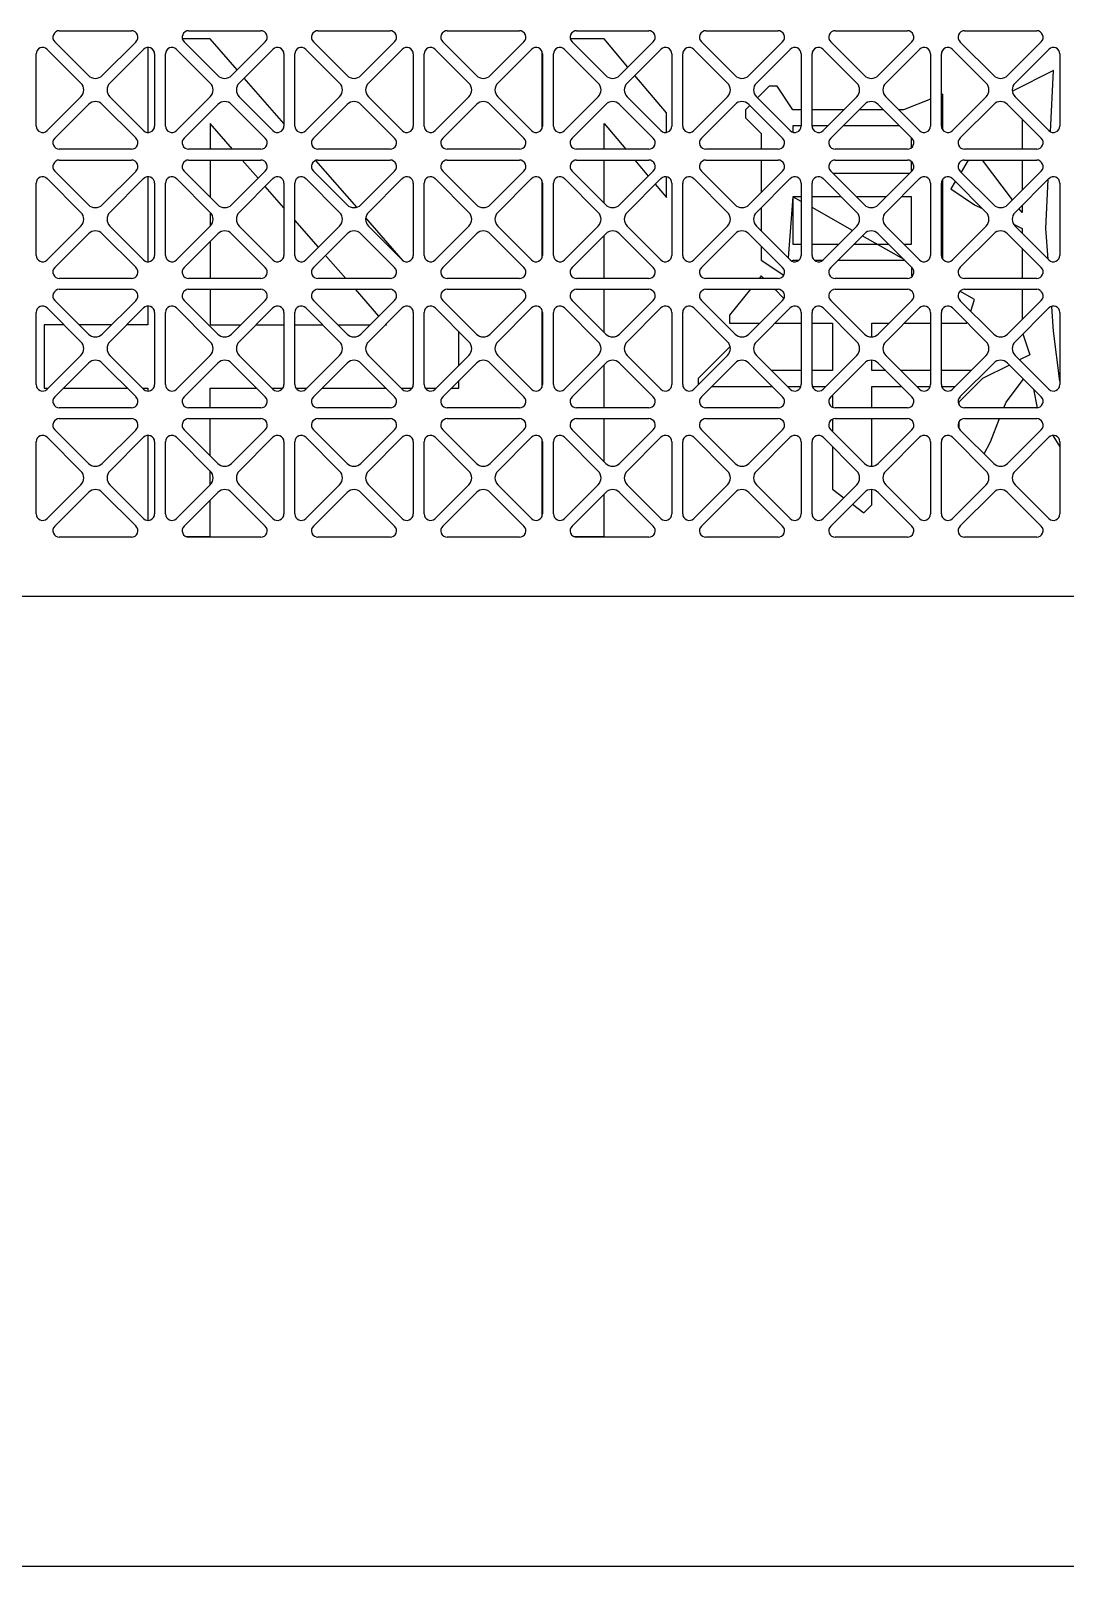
# Model space of a CAD drawing. Header units: millimetres. Extents: x 0 to 87554, y -20854 to 20404.
# Drawn here: x 16340.6 to 16532.6, y -7324.6 to -7039.6 of the extents above; entities that cross this region are included whole.
import ezdxf

# ---------------------------------------------------------------- set-up
doc = ezdxf.new("R2010")
doc.units = ezdxf.units.MM
doc.layers.get('0').update_dxf_attribs({"lineweight": 15})
doc.layers.add('4215-12657_0', color=7, linetype='Continuous')
doc.layers.add('THICK', color=7, linetype='Continuous', lineweight=0)

# ---------------------------------------------------------------- blocks, each defined once
blk = doc.blocks.new('ju77')
at = {"layer": '4215-12657_0', "color": 87, "linetype": 'Continuous'}
for p, q in [((-16.81, -1576.31), (-23.08, -1570.05)), ((-22.23, -1568), (-8.85, -1568)), ((-8, -1570.05), (-14.27, -1576.31)), ((5.75, -1569.5), (0.62, -1569.5)), ((7.19, -1576.31), (0.92, -1570.05)), ((1.77, -1568), (15.15, -1568)), ((10.77, -1575.27), (5.75, -1569.5)), ((16, -1570.05), (9.73, -1576.31)), ((31.19, -1576.31), (24.92, -1570.05)), ((25.77, -1568), (39.15, -1568)), ((40, -1570.05), (33.73, -1576.31)), ((55.19, -1576.31), (48.92, -1570.05)), ((49.77, -1568), (63.15, -1568)), ((64, -1570.05), (57.73, -1576.31)), ((78.89, -1569.5), (72.62, -1569.5)), ((79.19, -1576.31), (72.92, -1570.05)), ((73.77, -1568), (87.15, -1568)), ((83.3, -1574.75), (78.89, -1569.5)), ((88, -1570.05), (81.73, -1576.31)), ((103.19, -1576.31), (96.92, -1570.05)), ((97.77, -1568), (111.15, -1568)), ((112, -1570.05), (105.73, -1576.31)), ((127.19, -1576.31), (120.92, -1570.05)), ((121.77, -1568), (135.15, -1568)), ((136, -1570.05), (129.73, -1576.31)), ((151.19, -1576.31), (144.92, -1570.05)), ((145.77, -1568), (159.15, -1568)), ((160, -1570.05), (153.73, -1576.31)), ((-26.54, -1585.69), (-26.54, -1572.31)), ((-24.49, -1571.46), (-18.23, -1577.73)), ((-12.85, -1577.73), (-6.59, -1571.46)), ((-5.8, -1571.12), (-5.8, -1586.88)), ((-4.54, -1572.31), (-4.54, -1585.69)), ((-2.54, -1585.69), (-2.54, -1572.31)), ((-0.49, -1571.46), (5.77, -1577.73)), ((11.15, -1577.73), (17.41, -1571.46)), ((19.46, -1572.31), (19.46, -1585.69)), ((21.46, -1585.69), (21.46, -1572.31)), ((23.51, -1571.46), (29.77, -1577.73)), ((35.15, -1577.73), (41.41, -1571.46)), ((43.46, -1572.31), (43.46, -1585.69)), ((45.46, -1585.69), (45.46, -1572.31)), ((47.51, -1571.46), (53.77, -1577.73)), ((59.15, -1577.73), (65.41, -1571.46)), ((67.34, -1571.79), (67.34, -1586.21)), ((67.46, -1572.31), (67.46, -1585.69)), ((69.46, -1585.69), (69.46, -1572.31)), ((71.51, -1571.46), (77.77, -1577.73)), ((83.15, -1577.73), (89.41, -1571.46)), ((91.46, -1572.31), (91.46, -1585.69)), ((93.46, -1585.69), (93.46, -1572.31)), ((95.51, -1571.46), (101.77, -1577.73)), ((107.15, -1577.73), (113.41, -1571.46)), ((115.46, -1572.31), (115.46, -1585.69)), ((117.46, -1585.69), (117.46, -1572.31)), ((119.51, -1571.46), (125.77, -1577.73)), ((131.15, -1577.73), (137.41, -1571.46)), ((139.46, -1572.31), (139.46, -1585.69)), ((141.46, -1585.69), (141.46, -1572.31)), ((143.51, -1571.46), (149.77, -1577.73)), ((155.15, -1577.73), (161.41, -1571.46)), ((163.46, -1572.31), (163.46, -1585.69)), ((162.3, -1575.36), (154.64, -1579.19)), ((161.73, -1586.76), (162.3, -1575.36)), ((19.46, -1585.25), (12.09, -1576.78)), ((90.44, -1583.26), (84.59, -1576.29)), ((109.5, -1578.3), (107.34, -1580.46)), ((110.97, -1578.3), (109.5, -1578.3)), ((113.9, -1582.7), (110.97, -1578.3)), ((-18.23, -1580.27), (-24.49, -1586.54)), ((-23.08, -1587.95), (-16.81, -1581.69)), ((-14.27, -1581.69), (-8, -1587.95)), ((-6.59, -1586.54), (-12.85, -1580.27)), ((5.77, -1580.27), (-0.49, -1586.54)), ((0.92, -1587.95), (7.19, -1581.69)), ((9.73, -1581.69), (16, -1587.95)), ((17.41, -1586.54), (11.15, -1580.27)), ((29.77, -1580.27), (23.51, -1586.54)), ((24.92, -1587.95), (31.19, -1581.69)), ((33.73, -1581.69), (40, -1587.95)), ((41.41, -1586.54), (35.15, -1580.27)), ((53.77, -1580.27), (47.51, -1586.54)), ((48.92, -1587.95), (55.19, -1581.69)), ((57.73, -1581.69), (64, -1587.95)), ((65.41, -1586.54), (59.15, -1580.27)), ((77.77, -1580.27), (71.51, -1586.54)), ((72.92, -1587.95), (79.19, -1581.69)), ((81.73, -1581.69), (88, -1587.95)), ((89.41, -1586.54), (83.15, -1580.27)), ((101.77, -1580.27), (95.51, -1586.54)), ((96.92, -1587.95), (103.19, -1581.69)), ((105.73, -1581.69), (112, -1587.95)), ((113.41, -1586.54), (107.15, -1580.27)), ((125.77, -1580.27), (119.51, -1586.54)), ((120.92, -1587.95), (127.19, -1581.69)), ((129.73, -1581.69), (136, -1587.95)), ((137.41, -1586.54), (131.15, -1580.27)), ((139.46, -1580.68), (134.43, -1582.7)), ((141.76, -1579.76), (141.46, -1579.88)), ((141.76, -1586.48), (141.76, -1579.76)), ((149.77, -1580.27), (143.51, -1586.54)), ((144.92, -1587.95), (151.19, -1581.69)), ((153.73, -1581.69), (160, -1587.95)), ((161.41, -1586.54), (155.15, -1580.27)), ((90.44, -1586.87), (90.44, -1583.26)), ((105.92, -1581.88), (105.1, -1582.7)), ((105.1, -1582.7), (105.1, -1584.16)), ((105.1, -1584.16), (108.03, -1587.1)), ((115.46, -1582.7), (113.9, -1582.7)), ((123.35, -1582.7), (117.46, -1582.7)), ((130.74, -1582.7), (126.18, -1582.7)), ((134.43, -1582.7), (133.57, -1582.7)), ((156.43, -1584.38), (156.43, -1590)), ((9.93, -1590), (5.75, -1585.22)), ((5.75, -1585.22), (5.75, -1590)), ((78.89, -1585.22), (82.9, -1590)), ((78.89, -1590), (78.89, -1585.22)), ((108.03, -1587.1), (108.03, -1590)), ((115.46, -1585.63), (113.9, -1585.63)), ((113.9, -1585.63), (113.9, -1586.83)), ((120.42, -1585.63), (117.46, -1585.63)), ((133.67, -1585.63), (123.25, -1585.63)), ((-8.85, -1590), (-22.23, -1590)), ((15.15, -1590), (1.77, -1590)), ((39.15, -1590), (25.77, -1590)), ((63.15, -1590), (49.77, -1590)), ((87.15, -1590), (73.77, -1590)), ((111.15, -1590), (97.77, -1590)), ((135.15, -1590), (121.77, -1590)), ((135.9, -1589.73), (135.9, -1587.85)), ((159.15, -1590), (145.77, -1590)), ((-22.23, -1592), (-8.85, -1592)), ((1.77, -1592), (15.15, -1592)), ((5.75, -1592), (5.75, -1598.87)), ((14.65, -1595.39), (11.68, -1592)), ((32.96, -1600.76), (25.39, -1592.07)), ((25.77, -1592), (39.15, -1592)), ((49.77, -1592), (63.15, -1592)), ((73.77, -1592), (87.15, -1592)), ((78.89, -1600.01), (78.89, -1592)), ((84.58, -1592), (87.07, -1594.97)), ((97.77, -1592), (111.15, -1592)), ((108.03, -1592), (108.03, -1598.01)), ((121.77, -1592), (135.15, -1592)), ((135.9, -1594.15), (135.9, -1592.27)), ((146.45, -1592), (145.11, -1594.23)), ((145.77, -1592), (159.15, -1592)), ((154.65, -1599.39), (149.11, -1592)), ((156.43, -1592), (156.43, -1597.62)), ((-24.49, -1595.46), (-18.23, -1601.73)), ((-16.81, -1600.31), (-23.08, -1594.05)), ((-8, -1594.05), (-14.27, -1600.31)), ((-12.85, -1601.73), (-6.59, -1595.46)), ((-5.8, -1595.12), (-5.8, -1610.88)), ((-0.49, -1595.46), (5.77, -1601.73)), ((7.19, -1600.31), (0.92, -1594.05)), ((16, -1594.05), (9.73, -1600.31)), ((11.15, -1601.73), (17.41, -1595.46)), ((23.51, -1595.46), (29.77, -1601.73)), ((31.19, -1600.31), (24.92, -1594.05)), ((40, -1594.05), (33.73, -1600.31)), ((35.15, -1601.73), (41.41, -1595.46)), ((47.51, -1595.46), (53.77, -1601.73)), ((55.19, -1600.31), (48.92, -1594.05)), ((64, -1594.05), (57.73, -1600.31)), ((59.15, -1601.73), (65.41, -1595.46)), ((67.34, -1595.79), (67.34, -1610.21)), ((71.51, -1595.46), (77.77, -1601.73)), ((79.19, -1600.31), (72.92, -1594.05)), ((88, -1594.05), (81.73, -1600.31)), ((83.15, -1601.73), (89.41, -1595.46)), ((90.44, -1598.98), (90.44, -1595.13)), ((95.51, -1595.46), (101.77, -1601.73)), ((103.19, -1600.31), (96.92, -1594.05)), ((112, -1594.05), (105.73, -1600.31)), ((107.15, -1601.73), (113.41, -1595.46)), ((119.51, -1595.46), (125.77, -1601.73)), ((127.19, -1600.31), (120.92, -1594.05)), ((121.3, -1594.43), (135.62, -1594.43)), ((136, -1594.05), (129.73, -1600.31)), ((131.15, -1601.73), (137.41, -1595.46)), ((141.76, -1610.48), (141.76, -1595.52)), ((143.51, -1595.46), (149.77, -1601.73)), ((151.19, -1600.31), (144.92, -1594.05)), ((160, -1594.05), (153.73, -1600.31)), ((155.15, -1601.73), (161.41, -1595.46)), ((160.83, -1604.69), (161.28, -1595.59)), ((-26.54, -1609.69), (-26.54, -1596.31)), ((-4.54, -1596.31), (-4.54, -1609.69)), ((-2.54, -1609.69), (-2.54, -1596.31)), ((19.46, -1600.88), (15.98, -1596.9)), ((19.46, -1596.31), (19.46, -1609.69)), ((21.46, -1609.69), (21.46, -1596.31)), ((43.46, -1596.31), (43.46, -1609.69)), ((45.46, -1609.69), (45.46, -1596.31)), ((67.46, -1596.31), (67.46, -1609.69)), ((69.46, -1609.69), (69.46, -1596.31)), ((88.36, -1596.51), (90.44, -1598.98)), ((91.46, -1596.31), (91.46, -1609.69)), ((93.46, -1609.69), (93.46, -1596.31)), ((113.9, -1598.83), (113.03, -1610.16)), ((115.46, -1598.83), (113.9, -1598.83)), ((115.46, -1599.71), (113.9, -1598.83)), ((113.9, -1598.83), (113.9, -1607.63)), ((115.46, -1596.31), (115.46, -1609.69)), ((117.46, -1609.69), (117.46, -1596.31)), ((122.87, -1598.83), (117.46, -1598.83)), ((131.22, -1598.83), (125.7, -1598.83)), ((135.9, -1598.83), (134.05, -1598.83)), ((135.9, -1607.63), (135.9, -1598.83)), ((139.46, -1596.31), (139.46, -1609.69)), ((141.46, -1609.69), (141.46, -1596.31)), ((144.05, -1596), (143.23, -1597.36)), ((143.23, -1597.36), (147.63, -1600.29)), ((163.46, -1596.31), (163.46, -1609.69)), ((108.03, -1600.84), (108.03, -1605.16)), ((124.96, -1605.08), (117.46, -1600.84)), ((147.63, -1600.29), (149.05, -1601)), ((156.43, -1601.76), (155.87, -1601.01)), ((156.43, -1600.44), (156.43, -1601.76)), ((-18.23, -1604.27), (-24.49, -1610.54)), ((-6.59, -1610.54), (-12.85, -1604.27)), ((5.77, -1604.27), (-0.49, -1610.54)), ((5.75, -1601.73), (5.75, -1604.27)), ((17.41, -1610.54), (11.15, -1604.27)), ((25.86, -1608.18), (21.46, -1603.16)), ((29.77, -1604.27), (23.51, -1610.54)), ((41.6, -1610.69), (34.65, -1602.7)), ((41.41, -1610.54), (35.15, -1604.27)), ((53.77, -1604.27), (47.51, -1610.54)), ((65.41, -1610.54), (59.15, -1604.27)), ((77.77, -1604.27), (71.51, -1610.54)), ((89.41, -1610.54), (83.15, -1604.27)), ((101.77, -1604.27), (95.51, -1610.54)), ((113.41, -1610.54), (107.15, -1604.27)), ((125.77, -1604.27), (119.51, -1610.54)), ((137.41, -1610.54), (131.15, -1604.27)), ((149.77, -1604.27), (143.51, -1610.54)), ((154.88, -1603.92), (156.43, -1604.69)), ((161.41, -1610.54), (155.15, -1604.27)), ((-23.08, -1611.95), (-16.81, -1605.69)), ((-14.27, -1605.69), (-8, -1611.95)), ((0.92, -1611.95), (7.19, -1605.69)), ((5.75, -1607.13), (5.75, -1614)), ((9.73, -1605.69), (16, -1611.95)), ((24.92, -1611.95), (31.19, -1605.69)), ((33.73, -1605.69), (40, -1611.95)), ((48.92, -1611.95), (55.19, -1605.69)), ((57.73, -1605.69), (64, -1611.95)), ((72.92, -1611.95), (79.19, -1605.69)), ((78.89, -1614), (78.89, -1605.99)), ((81.73, -1605.69), (88, -1611.95)), ((96.92, -1611.95), (103.19, -1605.69)), ((105.73, -1605.69), (112, -1611.95)), ((120.92, -1611.95), (127.19, -1605.69)), ((134.54, -1610.49), (126.77, -1606.1)), ((129.73, -1605.69), (136, -1611.95)), ((144.92, -1611.95), (151.19, -1605.69)), ((153.73, -1605.69), (160, -1611.95)), ((156.43, -1604.69), (156.43, -1605.56)), ((161.27, -1610.39), (160.83, -1604.69)), ((30.96, -1614), (27.18, -1609.69)), ((108.03, -1607.99), (108.03, -1610.56)), ((113.9, -1607.63), (115.46, -1607.63)), ((117.46, -1607.63), (122.42, -1607.63)), ((125.25, -1607.63), (131.67, -1607.63)), ((134.5, -1607.63), (135.9, -1607.63)), ((156.43, -1608.38), (156.43, -1614)), ((108.03, -1610.56), (112.21, -1613.35)), ((113.9, -1610.56), (115.08, -1610.56)), ((113.9, -1610.83), (113.9, -1610.56)), ((117.84, -1610.56), (119.48, -1610.56)), ((122.31, -1610.56), (134.6, -1610.56)), ((135.9, -1611.85), (135.9, -1613.49)), ((-8.85, -1614), (-22.23, -1614)), ((15.15, -1614), (1.77, -1614)), ((39.15, -1614), (25.77, -1614)), ((63.15, -1614), (49.77, -1614)), ((87.15, -1614), (73.77, -1614)), ((111.15, -1614), (97.77, -1614)), ((108.03, -1613.49), (107.63, -1614)), ((108.54, -1614), (108.03, -1613.49)), ((135.15, -1614), (121.77, -1614)), ((135.9, -1613.49), (136.09, -1613.54)), ((159.15, -1614), (145.77, -1614)), ((-16.81, -1624.31), (-23.08, -1618.05)), ((-22.23, -1616), (-8.85, -1616)), ((-8, -1618.05), (-14.27, -1624.31)), ((7.19, -1624.31), (0.92, -1618.05)), ((1.77, -1616), (15.15, -1616)), ((5.75, -1616), (5.75, -1622.57)), ((16, -1618.05), (9.73, -1624.31)), ((31.19, -1624.31), (24.92, -1618.05)), ((25.77, -1616), (39.15, -1616)), ((37.07, -1620.98), (32.71, -1616)), ((40, -1618.05), (33.73, -1624.31)), ((55.19, -1624.31), (48.92, -1618.05)), ((49.77, -1616), (63.15, -1616)), ((64, -1618.05), (57.73, -1624.31)), ((79.19, -1624.31), (72.92, -1618.05)), ((73.77, -1616), (87.15, -1616)), ((78.89, -1624.01), (78.89, -1616)), ((88, -1618.05), (81.73, -1624.31)), ((103.19, -1624.31), (96.92, -1618.05)), ((97.77, -1616), (111.15, -1616)), ((106.03, -1616), (102.17, -1620.82)), ((112, -1618.05), (105.73, -1624.31)), ((112.24, -1617.69), (110.54, -1616)), ((127.19, -1624.31), (120.92, -1618.05)), ((121.77, -1616), (135.15, -1616)), ((136, -1618.05), (129.73, -1624.31)), ((147.63, -1617.89), (144.92, -1616.36)), ((151.19, -1624.31), (144.92, -1618.05)), ((145.77, -1616), (159.15, -1616)), ((146.91, -1620.04), (147.63, -1617.89)), ((160, -1618.05), (153.73, -1624.31)), ((156.43, -1616), (156.43, -1621.62)), ((-26.54, -1633.69), (-26.54, -1620.31)), ((-24.49, -1619.46), (-18.23, -1625.73)), ((-12.85, -1625.73), (-6.59, -1619.46)), ((-5.8, -1619.12), (-5.8, -1622.57)), ((-4.54, -1620.31), (-4.54, -1633.69)), ((-2.54, -1633.69), (-2.54, -1620.31)), ((-0.49, -1619.46), (5.77, -1625.73)), ((11.15, -1625.73), (17.41, -1619.46)), ((19.46, -1620.31), (19.46, -1633.69)), ((21.46, -1633.69), (21.46, -1620.31)), ((23.51, -1619.46), (29.77, -1625.73)), ((35.15, -1625.73), (41.41, -1619.46)), ((43.46, -1620.31), (43.46, -1633.69)), ((45.46, -1633.69), (45.46, -1620.31)), ((47.51, -1619.46), (53.77, -1625.73)), ((59.15, -1625.73), (65.41, -1619.46)), ((67.34, -1619.79), (67.34, -1634.21)), ((67.46, -1620.31), (67.46, -1633.69)), ((69.46, -1633.69), (69.46, -1620.31)), ((71.51, -1619.46), (77.77, -1625.73)), ((83.15, -1625.73), (89.41, -1619.46)), ((91.46, -1620.31), (91.46, -1633.69)), ((93.46, -1633.69), (93.46, -1620.31)), ((95.51, -1619.46), (101.77, -1625.73)), ((102.17, -1620.82), (102.17, -1622.29)), ((107.15, -1625.73), (113.41, -1619.46)), ((115.46, -1620.31), (115.46, -1633.69)), ((117.46, -1633.69), (117.46, -1620.31)), ((119.51, -1619.46), (125.77, -1625.73)), ((131.15, -1625.73), (137.41, -1619.46)), ((139.46, -1620.31), (139.46, -1633.69)), ((141.46, -1633.69), (141.46, -1620.31)), ((143.51, -1619.46), (149.77, -1625.73)), ((155.15, -1625.73), (161.41, -1619.46)), ((162.3, -1623.76), (161.94, -1619.16)), ((163.46, -1620.31), (163.46, -1633.69)), ((-21.38, -1622.57), (-25.05, -1622.57)), ((-25.05, -1622.57), (-25.05, -1634.37)), ((-12.53, -1622.57), (-18.55, -1622.57)), ((-5.8, -1622.57), (-9.7, -1622.57)), ((5.75, -1622.57), (11.47, -1622.57)), ((14.3, -1622.57), (19.46, -1622.57)), ((21.46, -1622.57), (26.62, -1622.57)), ((29.45, -1622.57), (35.47, -1622.57)), ((38.3, -1622.57), (38.47, -1622.57)), ((38.47, -1622.57), (38.39, -1622.48)), ((51.94, -1630.1), (51.94, -1623.9)), ((102.17, -1622.29), (107.75, -1622.29)), ((110.58, -1622.29), (115.46, -1622.29)), ((117.46, -1622.29), (121.23, -1622.29)), ((121.23, -1622.29), (121.23, -1631.09)), ((128.57, -1622.29), (131.75, -1622.29)), ((128.57, -1624.83), (128.57, -1622.29)), ((134.58, -1622.29), (139.46, -1622.29)), ((141.46, -1622.29), (146.16, -1622.29)), ((146.16, -1622.29), (146.21, -1622.16)), ((156.6, -1624.27), (157.9, -1628.16)), ((163.46, -1633.07), (162.3, -1623.76)), ((102.25, -1626.61), (96.3, -1632.56)), ((-18.23, -1628.27), (-24.49, -1634.54)), ((-23.08, -1635.95), (-16.81, -1629.69)), ((-14.27, -1629.69), (-8, -1635.95)), ((-6.59, -1634.54), (-12.85, -1628.27)), ((5.77, -1628.27), (-0.49, -1634.54)), ((0.92, -1635.95), (7.19, -1629.69)), ((9.73, -1629.69), (16, -1635.95)), ((17.41, -1634.54), (11.15, -1628.27)), ((29.77, -1628.27), (23.51, -1634.54)), ((24.92, -1635.95), (31.19, -1629.69)), ((33.73, -1629.69), (40, -1635.95)), ((41.41, -1634.54), (35.15, -1628.27)), ((53.77, -1628.27), (47.51, -1634.54)), ((48.92, -1635.95), (55.19, -1629.69)), ((57.73, -1629.69), (64, -1635.95)), ((65.41, -1634.54), (59.15, -1628.27)), ((77.77, -1628.27), (71.51, -1634.54)), ((72.92, -1635.95), (79.19, -1629.69)), ((78.89, -1638), (78.89, -1629.99)), ((81.73, -1629.69), (88, -1635.95)), ((89.41, -1634.54), (83.15, -1628.27)), ((101.77, -1628.27), (95.51, -1634.54)), ((96.92, -1635.95), (103.19, -1629.69)), ((105.73, -1629.69), (112, -1635.95)), ((113.41, -1634.54), (107.15, -1628.27)), ((125.77, -1628.27), (119.51, -1634.54)), ((120.92, -1635.95), (127.19, -1629.69)), ((128.57, -1631.09), (128.57, -1629.17)), ((129.73, -1629.69), (136, -1635.95)), ((137.41, -1634.54), (131.15, -1628.27)), ((149.77, -1628.27), (143.51, -1634.54)), ((144.92, -1635.95), (151.19, -1629.69)), ((154.1, -1630.06), (149.1, -1632.56)), ((153.73, -1629.69), (160, -1635.95)), ((161.41, -1634.54), (155.15, -1628.27)), ((157.9, -1628.16), (155.99, -1629.11)), ((51.94, -1634.37), (51.94, -1632.93)), ((96.3, -1632.56), (96.3, -1633.74)), ((115.46, -1631.09), (109.96, -1631.09)), ((121.23, -1631.09), (117.46, -1631.09)), ((131.14, -1631.09), (128.57, -1631.09)), ((139.46, -1631.09), (133.96, -1631.09)), ((146.96, -1631.09), (141.46, -1631.09)), ((149.1, -1632.56), (144.7, -1636.96)), ((153.5, -1636.96), (156.71, -1632.67)), ((-25.05, -1634.37), (-24.32, -1634.37)), ((-21.49, -1634.37), (-9.59, -1634.37)), ((-6.76, -1634.37), (-5.8, -1634.37)), ((-5.8, -1634.37), (-5.8, -1634.88)), ((5.75, -1634.37), (14.41, -1634.37)), ((5.75, -1638), (5.75, -1634.37)), ((17.24, -1634.37), (19.24, -1634.37)), ((21.67, -1634.37), (23.68, -1634.37)), ((26.51, -1634.37), (38.41, -1634.37)), ((41.24, -1634.37), (43.24, -1634.37)), ((45.67, -1634.37), (47.68, -1634.37)), ((50.51, -1634.37), (51.94, -1634.37)), ((98.85, -1634.02), (110.07, -1634.02)), ((112.9, -1634.02), (115.41, -1634.02)), ((117.51, -1634.02), (120.02, -1634.02)), ((121.23, -1635.64), (121.23, -1637.87)), ((128.57, -1634.02), (134.07, -1634.02)), ((128.57, -1638), (128.57, -1634.02)), ((136.9, -1634.02), (139.41, -1634.02)), ((141.51, -1634.02), (144.02, -1634.02)), ((158.59, -1634.54), (159.27, -1637.98)), ((-8.85, -1638), (-22.23, -1638)), ((15.15, -1638), (1.77, -1638)), ((39.15, -1638), (25.77, -1638)), ((63.15, -1638), (49.77, -1638)), ((87.15, -1638), (73.77, -1638)), ((111.15, -1638), (97.77, -1638)), ((135.15, -1638), (121.77, -1638)), ((144.7, -1636.96), (144.7, -1637.33)), ((159.15, -1638), (145.77, -1638)), ((153.08, -1638), (153.5, -1636.96)), ((-22.23, -1640), (-8.85, -1640)), ((1.77, -1640), (15.15, -1640)), ((5.75, -1646.87), (5.75, -1640)), ((25.77, -1640), (39.15, -1640)), ((49.77, -1640), (63.15, -1640)), ((73.77, -1640), (87.15, -1640)), ((78.89, -1648.01), (78.89, -1640)), ((97.77, -1640), (111.15, -1640)), ((121.23, -1640.13), (121.23, -1642.36)), ((121.77, -1640), (135.15, -1640)), ((128.57, -1648.83), (128.57, -1640)), ((144.7, -1640.67), (144.7, -1641.72)), ((145.77, -1640), (159.15, -1640)), ((150.56, -1644.29), (152.28, -1640)), ((-26.54, -1657.69), (-26.54, -1644.31)), ((-24.49, -1643.46), (-18.23, -1649.73)), ((-16.81, -1648.31), (-23.08, -1642.05)), ((-8, -1642.05), (-14.27, -1648.31)), ((-12.85, -1649.73), (-6.59, -1643.46)), ((-5.8, -1643.12), (-5.8, -1658.88)), ((-4.54, -1644.31), (-4.54, -1657.69)), ((-2.54, -1657.69), (-2.54, -1644.31)), ((-0.49, -1643.46), (5.77, -1649.73)), ((7.19, -1648.31), (0.92, -1642.05)), ((16, -1642.05), (9.73, -1648.31)), ((11.15, -1649.73), (17.41, -1643.46)), ((19.46, -1644.31), (19.46, -1657.69)), ((21.46, -1657.69), (21.46, -1644.31)), ((23.51, -1643.46), (29.77, -1649.73)), ((31.19, -1648.31), (24.92, -1642.05)), ((40, -1642.05), (33.73, -1648.31)), ((35.15, -1649.73), (41.41, -1643.46)), ((43.46, -1644.31), (43.46, -1657.69)), ((45.46, -1657.69), (45.46, -1644.31)), ((47.51, -1643.46), (53.77, -1649.73)), ((55.19, -1648.31), (48.92, -1642.05)), ((64, -1642.05), (57.73, -1648.31)), ((59.15, -1649.73), (65.41, -1643.46)), ((67.34, -1643.79), (67.34, -1658.21)), ((67.46, -1644.31), (67.46, -1657.69)), ((69.46, -1657.69), (69.46, -1644.31)), ((71.51, -1643.46), (77.77, -1649.73)), ((79.19, -1648.31), (72.92, -1642.05)), ((88, -1642.05), (81.73, -1648.31)), ((83.15, -1649.73), (89.41, -1643.46)), ((91.46, -1644.31), (91.46, -1657.69)), ((93.46, -1657.69), (93.46, -1644.31)), ((95.51, -1643.46), (101.77, -1649.73)), ((103.19, -1648.31), (96.92, -1642.05)), ((112, -1642.05), (105.73, -1648.31)), ((107.15, -1649.73), (113.41, -1643.46)), ((115.46, -1644.31), (115.46, -1657.69)), ((117.46, -1657.69), (117.46, -1644.31)), ((119.51, -1643.46), (125.77, -1649.73)), ((127.19, -1648.31), (120.92, -1642.05)), ((136, -1642.05), (129.73, -1648.31)), ((131.15, -1649.73), (137.41, -1643.46)), ((139.46, -1644.31), (139.46, -1657.69)), ((141.46, -1657.69), (141.46, -1644.31)), ((143.51, -1643.46), (149.77, -1649.73)), ((151.19, -1648.31), (144.92, -1642.05)), ((149.43, -1646.56), (150.56, -1644.29)), ((160, -1642.05), (153.73, -1648.31)), ((155.15, -1649.73), (161.41, -1643.46)), ((162.18, -1643.12), (163.46, -1645.25)), ((163.46, -1644.31), (163.46, -1657.69)), ((121.23, -1645.19), (121.23, -1653.09)), ((5.75, -1652.27), (5.75, -1649.73)), ((-18.23, -1652.27), (-24.49, -1658.54)), ((-6.59, -1658.54), (-12.85, -1652.27)), ((5.77, -1652.27), (-0.49, -1658.54)), ((17.41, -1658.54), (11.15, -1652.27)), ((29.77, -1652.27), (23.51, -1658.54)), ((41.41, -1658.54), (35.15, -1652.27)), ((53.77, -1652.27), (47.51, -1658.54)), ((65.41, -1658.54), (59.15, -1652.27)), ((77.77, -1652.27), (71.51, -1658.54)), ((89.41, -1658.54), (83.15, -1652.27)), ((101.77, -1652.27), (95.51, -1658.54)), ((113.41, -1658.54), (107.15, -1652.27)), ((125.77, -1652.27), (119.51, -1658.54)), ((137.41, -1658.54), (131.15, -1652.27)), ((149.77, -1652.27), (143.51, -1658.54)), ((161.41, -1658.54), (155.15, -1652.27)), ((-23.08, -1659.95), (-16.81, -1653.69)), ((-14.27, -1653.69), (-8, -1659.95)), ((0.92, -1659.95), (7.19, -1653.69)), ((5.75, -1661.89), (5.75, -1655.13)), ((9.73, -1653.69), (16, -1659.95)), ((24.92, -1659.95), (31.19, -1653.69)), ((33.73, -1653.69), (40, -1659.95)), ((48.92, -1659.95), (55.19, -1653.69)), ((57.73, -1653.69), (64, -1659.95)), ((72.92, -1659.95), (79.19, -1653.69)), ((78.89, -1661.89), (78.89, -1653.99)), ((81.73, -1653.69), (88, -1659.95)), ((96.92, -1659.95), (103.19, -1653.69)), ((105.73, -1653.69), (112, -1659.95)), ((120.92, -1659.95), (127.19, -1653.69)), ((121.23, -1653.09), (123.36, -1654.68)), ((128.57, -1656.02), (128.57, -1653.17)), ((129.73, -1653.69), (136, -1659.95)), ((144.92, -1659.95), (151.19, -1653.69)), ((153.73, -1653.69), (160, -1659.95)), ((124.98, -1655.9), (127.1, -1657.49)), ((127.1, -1657.49), (128.57, -1656.02)), ((-8.85, -1662), (-22.23, -1662)), ((1.27, -1661.89), (5.75, -1661.89)), ((15.15, -1662), (1.77, -1662)), ((39.15, -1662), (25.77, -1662)), ((63.15, -1662), (49.77, -1662)), ((73.27, -1661.89), (78.89, -1661.89)), ((87.15, -1662), (73.77, -1662)), ((111.15, -1662), (97.77, -1662)), ((135.15, -1662), (121.77, -1662)), ((159.15, -1662), (145.77, -1662)), ((328.46, -1673), (-407.54, -1673))]:
    blk.add_line(p, q, dxfattribs=at)
for centre, radius, start, end in [((-22.23, -1569.2), 1.2, 90, 225), ((-8.85, -1569.2), 1.2, 315, 90), ((1.77, -1569.2), 1.2, 90, 225), ((15.15, -1569.2), 1.2, 315, 90), ((25.77, -1569.2), 1.2, 90, 225), ((39.15, -1569.2), 1.2, 315, 90), ((49.77, -1569.2), 1.2, 90, 225), ((63.15, -1569.2), 1.2, 315, 90), ((73.77, -1569.2), 1.2, 90, 225), ((87.15, -1569.2), 1.2, 315, 90), ((97.77, -1569.2), 1.2, 90, 225), ((111.15, -1569.2), 1.2, 315, 90), ((121.77, -1569.2), 1.2, 90, 225), ((135.15, -1569.2), 1.2, 315, 90), ((145.77, -1569.2), 1.2, 90, 225), ((159.15, -1569.2), 1.2, 315, 90), ((-25.34, -1572.31), 1.2, 45, 180), ((-5.74, -1572.31), 1.2, 0, 135), ((-1.34, -1572.31), 1.2, 45, 180), ((18.26, -1572.31), 1.2, 0, 135), ((22.66, -1572.31), 1.2, 45, 180), ((42.26, -1572.31), 1.2, 0, 135), ((46.66, -1572.31), 1.2, 45, 180), ((66.26, -1572.31), 1.2, 0, 135), ((70.66, -1572.31), 1.2, 45, 180), ((90.26, -1572.31), 1.2, 0, 135), ((94.66, -1572.31), 1.2, 45, 180), ((114.26, -1572.31), 1.2, 0, 135), ((118.66, -1572.31), 1.2, 45, 180), ((138.26, -1572.31), 1.2, 0, 135), ((142.66, -1572.31), 1.2, 45, 180), ((162.26, -1572.31), 1.2, 0, 135), ((-19.5, -1579), 1.8, 315, 45), ((-15.54, -1575.04), 1.8, 225, 315), ((-11.58, -1579), 1.8, 135, 225), ((4.5, -1579), 1.8, 315, 45), ((8.46, -1575.04), 1.8, 225, 315), ((12.42, -1579), 1.8, 135, 225), ((28.5, -1579), 1.8, 315, 45), ((32.46, -1575.04), 1.8, 225, 315), ((36.42, -1579), 1.8, 135, 225), ((52.5, -1579), 1.8, 315, 45), ((56.46, -1575.04), 1.8, 225, 315), ((60.42, -1579), 1.8, 135, 225), ((76.5, -1579), 1.8, 315, 45), ((80.46, -1575.04), 1.8, 225, 315), ((84.42, -1579), 1.8, 135, 225), ((100.5, -1579), 1.8, 315, 45), ((104.46, -1575.04), 1.8, 225, 315), ((108.42, -1579), 1.8, 135, 225), ((124.5, -1579), 1.8, 315, 45), ((128.46, -1575.04), 1.8, 225, 315), ((132.42, -1579), 1.8, 135, 225), ((148.5, -1579), 1.8, 315, 45), ((152.46, -1575.04), 1.8, 225, 315), ((156.42, -1579), 1.8, 135, 225), ((-15.54, -1582.96), 1.8, 45, 135), ((8.46, -1582.96), 1.8, 45, 135), ((32.46, -1582.96), 1.8, 45, 135), ((56.46, -1582.96), 1.8, 45, 135), ((80.46, -1582.96), 1.8, 45, 135), ((104.46, -1582.96), 1.8, 45, 135), ((128.46, -1582.96), 1.8, 45, 135), ((152.46, -1582.96), 1.8, 45, 135), ((-25.34, -1585.69), 1.2, 180, 315), ((-5.74, -1585.69), 1.2, 225, 0), ((-1.34, -1585.69), 1.2, 180, 315), ((18.26, -1585.69), 1.2, 225, 0), ((22.66, -1585.69), 1.2, 180, 315), ((42.26, -1585.69), 1.2, 225, 0), ((46.66, -1585.69), 1.2, 180, 315), ((66.26, -1585.69), 1.2, 225, 0), ((70.66, -1585.69), 1.2, 180, 315), ((90.26, -1585.69), 1.2, 225, 0), ((94.66, -1585.69), 1.2, 180, 315), ((114.26, -1585.69), 1.2, 225, 0), ((118.66, -1585.69), 1.2, 180, 315), ((138.26, -1585.69), 1.2, 225, 0), ((142.66, -1585.69), 1.2, 180, 315), ((162.26, -1585.69), 1.2, 225, 0), ((-22.23, -1588.8), 1.2, 135, 270), ((-8.85, -1588.8), 1.2, 270, 45), ((1.77, -1588.8), 1.2, 135, 270), ((15.15, -1588.8), 1.2, 270, 45), ((25.77, -1588.8), 1.2, 135, 270), ((39.15, -1588.8), 1.2, 270, 45), ((49.77, -1588.8), 1.2, 135, 270), ((63.15, -1588.8), 1.2, 270, 45), ((73.77, -1588.8), 1.2, 135, 270), ((87.15, -1588.8), 1.2, 270, 45), ((97.77, -1588.8), 1.2, 135, 270), ((111.15, -1588.8), 1.2, 270, 45), ((121.77, -1588.8), 1.2, 135, 270), ((135.15, -1588.8), 1.2, 270, 45), ((145.77, -1588.8), 1.2, 135, 270), ((159.15, -1588.8), 1.2, 270, 45), ((-22.23, -1593.2), 1.2, 90, 225), ((-8.85, -1593.2), 1.2, 315, 90), ((1.77, -1593.2), 1.2, 90, 225), ((15.15, -1593.2), 1.2, 315, 90), ((25.77, -1593.2), 1.2, 90, 225), ((39.15, -1593.2), 1.2, 315, 90), ((49.77, -1593.2), 1.2, 90, 225), ((63.15, -1593.2), 1.2, 315, 90), ((73.77, -1593.2), 1.2, 90, 225), ((87.15, -1593.2), 1.2, 315, 90), ((97.77, -1593.2), 1.2, 90, 225), ((111.15, -1593.2), 1.2, 315, 90), ((121.77, -1593.2), 1.2, 90, 225), ((135.15, -1593.2), 1.2, 315, 90), ((145.77, -1593.2), 1.2, 90, 225), ((159.15, -1593.2), 1.2, 315, 90), ((-25.34, -1596.31), 1.2, 45, 180), ((-5.74, -1596.31), 1.2, 0, 135), ((-1.34, -1596.31), 1.2, 45, 180), ((18.26, -1596.31), 1.2, 0, 135), ((22.66, -1596.31), 1.2, 45, 180), ((42.26, -1596.31), 1.2, 0, 135), ((46.66, -1596.31), 1.2, 45, 180), ((66.26, -1596.31), 1.2, 0, 135), ((70.66, -1596.31), 1.2, 45, 180), ((90.26, -1596.31), 1.2, 0, 135), ((94.66, -1596.31), 1.2, 45, 180), ((114.26, -1596.31), 1.2, 0, 135), ((118.66, -1596.31), 1.2, 45, 180), ((138.26, -1596.31), 1.2, 0, 135), ((142.66, -1596.31), 1.2, 45, 180), ((162.26, -1596.31), 1.2, 0, 135), ((-15.54, -1599.04), 1.8, 225, 315), ((8.46, -1599.04), 1.8, 225, 315), ((32.46, -1599.04), 1.8, 225, 315), ((56.46, -1599.04), 1.8, 225, 315), ((80.46, -1599.04), 1.8, 225, 315), ((104.46, -1599.04), 1.8, 225, 315), ((128.46, -1599.04), 1.8, 225, 315), ((152.46, -1599.04), 1.8, 225, 315), ((-19.5, -1603), 1.8, 315, 45), ((-11.58, -1603), 1.8, 135, 225), ((4.5, -1603), 1.8, 315, 45), ((12.42, -1603), 1.8, 135, 225), ((28.5, -1603), 1.8, 315, 45), ((36.42, -1603), 1.8, 135, 225), ((52.5, -1603), 1.8, 315, 45), ((60.42, -1603), 1.8, 135, 225), ((76.5, -1603), 1.8, 315, 45), ((84.42, -1603), 1.8, 135, 225), ((100.5, -1603), 1.8, 315, 45), ((108.42, -1603), 1.8, 135, 225), ((124.5, -1603), 1.8, 315, 45), ((132.42, -1603), 1.8, 135, 225), ((148.5, -1603), 1.8, 315, 45), ((156.42, -1603), 1.8, 135, 225), ((-15.54, -1606.96), 1.8, 45, 135), ((8.46, -1606.96), 1.8, 45, 135), ((32.46, -1606.96), 1.8, 45, 135), ((56.46, -1606.96), 1.8, 45, 135), ((80.46, -1606.96), 1.8, 45, 135), ((104.46, -1606.96), 1.8, 45, 135), ((128.46, -1606.96), 1.8, 45, 135), ((152.46, -1606.96), 1.8, 45, 135), ((-25.34, -1609.69), 1.2, 180, 315), ((-5.74, -1609.69), 1.2, 225, 0), ((-1.34, -1609.69), 1.2, 180, 315), ((18.26, -1609.69), 1.2, 225, 0), ((22.66, -1609.69), 1.2, 180, 315), ((42.26, -1609.69), 1.2, 225, 0), ((46.66, -1609.69), 1.2, 180, 315), ((66.26, -1609.69), 1.2, 225, 0), ((70.66, -1609.69), 1.2, 180, 315), ((90.26, -1609.69), 1.2, 225, 0), ((94.66, -1609.69), 1.2, 180, 315), ((114.26, -1609.69), 1.2, 225, 0), ((118.66, -1609.69), 1.2, 180, 315), ((138.26, -1609.69), 1.2, 225, 0), ((142.66, -1609.69), 1.2, 180, 315), ((162.26, -1609.69), 1.2, 225, 0), ((-22.23, -1612.8), 1.2, 135, 270), ((-8.85, -1612.8), 1.2, 270, 45), ((1.77, -1612.8), 1.2, 135, 270), ((15.15, -1612.8), 1.2, 270, 45), ((25.77, -1612.8), 1.2, 135, 270), ((39.15, -1612.8), 1.2, 270, 45), ((49.77, -1612.8), 1.2, 135, 270), ((63.15, -1612.8), 1.2, 270, 45), ((73.77, -1612.8), 1.2, 135, 270), ((87.15, -1612.8), 1.2, 270, 45), ((97.77, -1612.8), 1.2, 135, 270), ((111.15, -1612.8), 1.2, 270, 45), ((121.77, -1612.8), 1.2, 135, 270), ((135.15, -1612.8), 1.2, 270, 45), ((145.77, -1612.8), 1.2, 135, 270), ((159.15, -1612.8), 1.2, 270, 45), ((-22.23, -1617.2), 1.2, 90, 225), ((-8.85, -1617.2), 1.2, 315, 90), ((1.77, -1617.2), 1.2, 90, 225), ((15.15, -1617.2), 1.2, 315, 90), ((25.77, -1617.2), 1.2, 90, 225), ((39.15, -1617.2), 1.2, 315, 90), ((49.77, -1617.2), 1.2, 90, 225), ((63.15, -1617.2), 1.2, 315, 90), ((73.77, -1617.2), 1.2, 90, 225), ((87.15, -1617.2), 1.2, 315, 90), ((97.77, -1617.2), 1.2, 90, 225), ((111.15, -1617.2), 1.2, 315, 90), ((121.77, -1617.2), 1.2, 90, 225), ((135.15, -1617.2), 1.2, 315, 90), ((145.77, -1617.2), 1.2, 90, 225), ((159.15, -1617.2), 1.2, 315, 90), ((-25.34, -1620.31), 1.2, 45, 180), ((-5.74, -1620.31), 1.2, 0, 135), ((-1.34, -1620.31), 1.2, 45, 180), ((18.26, -1620.31), 1.2, 0, 135), ((22.66, -1620.31), 1.2, 45, 180), ((42.26, -1620.31), 1.2, 0, 135), ((46.66, -1620.31), 1.2, 45, 180), ((66.26, -1620.31), 1.2, 0, 135), ((70.66, -1620.31), 1.2, 45, 180), ((90.26, -1620.31), 1.2, 0, 135), ((94.66, -1620.31), 1.2, 45, 180), ((114.26, -1620.31), 1.2, 0, 135), ((118.66, -1620.31), 1.2, 45, 180), ((138.26, -1620.31), 1.2, 0, 135), ((142.66, -1620.31), 1.2, 45, 180), ((162.26, -1620.31), 1.2, 0, 135), ((-15.54, -1623.04), 1.8, 225, 315), ((8.46, -1623.04), 1.8, 225, 315), ((32.46, -1623.04), 1.8, 225, 315), ((56.46, -1623.04), 1.8, 225, 315), ((80.46, -1623.04), 1.8, 225, 315), ((104.46, -1623.04), 1.8, 225, 315), ((128.46, -1623.04), 1.8, 225, 315), ((152.46, -1623.04), 1.8, 225, 315), ((-19.5, -1627), 1.8, 315, 45), ((-11.58, -1627), 1.8, 135, 225), ((4.5, -1627), 1.8, 315, 45), ((12.42, -1627), 1.8, 135, 225), ((28.5, -1627), 1.8, 315, 45), ((36.42, -1627), 1.8, 135, 225), ((52.5, -1627), 1.8, 315, 45), ((60.42, -1627), 1.8, 135, 225), ((76.5, -1627), 1.8, 315, 45), ((84.42, -1627), 1.8, 135, 225), ((100.5, -1627), 1.8, 315, 45), ((108.42, -1627), 1.8, 135, 225), ((124.5, -1627), 1.8, 315, 45), ((132.42, -1627), 1.8, 135, 225), ((148.5, -1627), 1.8, 315, 45), ((156.42, -1627), 1.8, 135, 225), ((-15.54, -1630.96), 1.8, 45, 135), ((8.46, -1630.96), 1.8, 45, 135), ((32.46, -1630.96), 1.8, 45, 135), ((56.46, -1630.96), 1.8, 45, 135), ((80.46, -1630.96), 1.8, 45, 135), ((104.46, -1630.96), 1.8, 45, 135), ((128.46, -1630.96), 1.8, 45, 135), ((152.46, -1630.96), 1.8, 45, 135), ((-25.34, -1633.69), 1.2, 180, 315), ((-5.74, -1633.69), 1.2, 225, 0), ((-1.34, -1633.69), 1.2, 180, 315), ((18.26, -1633.69), 1.2, 225, 0), ((22.66, -1633.69), 1.2, 180, 315), ((42.26, -1633.69), 1.2, 225, 0), ((46.66, -1633.69), 1.2, 180, 315), ((66.26, -1633.69), 1.2, 225, 0), ((70.66, -1633.69), 1.2, 180, 315), ((90.26, -1633.69), 1.2, 225, 0), ((94.66, -1633.69), 1.2, 180, 315), ((114.26, -1633.69), 1.2, 225, 0), ((118.66, -1633.69), 1.2, 180, 315), ((138.26, -1633.69), 1.2, 225, 0), ((142.66, -1633.69), 1.2, 180, 315), ((162.26, -1633.69), 1.2, 225, 0), ((-22.23, -1636.8), 1.2, 135, 270), ((-8.85, -1636.8), 1.2, 270, 45), ((1.77, -1636.8), 1.2, 135, 270), ((15.15, -1636.8), 1.2, 270, 45), ((25.77, -1636.8), 1.2, 135, 270), ((39.15, -1636.8), 1.2, 270, 45), ((49.77, -1636.8), 1.2, 135, 270), ((63.15, -1636.8), 1.2, 270, 45), ((73.77, -1636.8), 1.2, 135, 270), ((87.15, -1636.8), 1.2, 270, 45), ((97.77, -1636.8), 1.2, 135, 270), ((111.15, -1636.8), 1.2, 270, 45), ((121.77, -1636.8), 1.2, 135, 270), ((135.15, -1636.8), 1.2, 270, 45), ((145.77, -1636.8), 1.2, 135, 270), ((159.15, -1636.8), 1.2, 270, 45), ((-22.23, -1641.2), 1.2, 90, 225), ((-8.85, -1641.2), 1.2, 315, 90), ((1.77, -1641.2), 1.2, 90, 225), ((15.15, -1641.2), 1.2, 315, 90), ((25.77, -1641.2), 1.2, 90, 225), ((39.15, -1641.2), 1.2, 315, 90), ((49.77, -1641.2), 1.2, 90, 225), ((63.15, -1641.2), 1.2, 315, 90), ((73.77, -1641.2), 1.2, 90, 225), ((87.15, -1641.2), 1.2, 315, 90), ((97.77, -1641.2), 1.2, 90, 225), ((111.15, -1641.2), 1.2, 315, 90), ((121.77, -1641.2), 1.2, 90, 225), ((135.15, -1641.2), 1.2, 315, 90), ((145.77, -1641.2), 1.2, 90, 225), ((159.15, -1641.2), 1.2, 315, 90), ((-25.34, -1644.31), 1.2, 45, 180), ((-5.74, -1644.31), 1.2, 0, 135), ((-1.34, -1644.31), 1.2, 45, 180), ((18.26, -1644.31), 1.2, 0, 135), ((22.66, -1644.31), 1.2, 45, 180), ((42.26, -1644.31), 1.2, 0, 135), ((46.66, -1644.31), 1.2, 45, 180), ((66.26, -1644.31), 1.2, 0, 135), ((70.66, -1644.31), 1.2, 45, 180), ((90.26, -1644.31), 1.2, 0, 135), ((94.66, -1644.31), 1.2, 45, 180), ((114.26, -1644.31), 1.2, 0, 135), ((118.66, -1644.31), 1.2, 45, 180), ((138.26, -1644.31), 1.2, 0, 135), ((142.66, -1644.31), 1.2, 45, 180), ((162.26, -1644.31), 1.2, 0, 135), ((-19.5, -1651), 1.8, 315, 45), ((-15.54, -1647.04), 1.8, 225, 315), ((-11.58, -1651), 1.8, 135, 225), ((4.5, -1651), 1.8, 315, 45), ((8.46, -1647.04), 1.8, 225, 315), ((12.42, -1651), 1.8, 135, 225), ((28.5, -1651), 1.8, 315, 45), ((32.46, -1647.04), 1.8, 225, 315), ((36.42, -1651), 1.8, 135, 225), ((52.5, -1651), 1.8, 315, 45), ((56.46, -1647.04), 1.8, 225, 315), ((60.42, -1651), 1.8, 135, 225), ((76.5, -1651), 1.8, 315, 45), ((80.46, -1647.04), 1.8, 225, 315), ((84.42, -1651), 1.8, 135, 225), ((100.5, -1651), 1.8, 315, 45), ((104.46, -1647.04), 1.8, 225, 315), ((108.42, -1651), 1.8, 135, 225), ((124.5, -1651), 1.8, 315, 45), ((128.46, -1647.04), 1.8, 225, 315), ((132.42, -1651), 1.8, 135, 225), ((148.5, -1651), 1.8, 315, 45), ((152.46, -1647.04), 1.8, 225, 315), ((156.42, -1651), 1.8, 135, 225), ((-15.54, -1654.96), 1.8, 45, 135), ((8.46, -1654.96), 1.8, 45, 135), ((32.46, -1654.96), 1.8, 45, 135), ((56.46, -1654.96), 1.8, 45, 135), ((80.46, -1654.96), 1.8, 45, 135), ((104.46, -1654.96), 1.8, 45, 135), ((128.46, -1654.96), 1.8, 45, 135), ((152.46, -1654.96), 1.8, 45, 135), ((-25.34, -1657.69), 1.2, 180, 315), ((-5.74, -1657.69), 1.2, 225, 0), ((-1.34, -1657.69), 1.2, 180, 315), ((18.26, -1657.69), 1.2, 225, 0), ((22.66, -1657.69), 1.2, 180, 315), ((42.26, -1657.69), 1.2, 225, 0), ((46.66, -1657.69), 1.2, 180, 315), ((66.26, -1657.69), 1.2, 225, 0), ((70.66, -1657.69), 1.2, 180, 315), ((90.26, -1657.69), 1.2, 225, 0), ((94.66, -1657.69), 1.2, 180, 315), ((114.26, -1657.69), 1.2, 225, 0), ((118.66, -1657.69), 1.2, 180, 315), ((138.26, -1657.69), 1.2, 225, 0), ((142.66, -1657.69), 1.2, 180, 315), ((162.26, -1657.69), 1.2, 225, 0), ((-22.23, -1660.8), 1.2, 135, 270), ((-8.85, -1660.8), 1.2, 270, 45), ((1.77, -1660.8), 1.2, 135, 270), ((15.15, -1660.8), 1.2, 270, 45), ((25.77, -1660.8), 1.2, 135, 270), ((39.15, -1660.8), 1.2, 270, 45), ((49.77, -1660.8), 1.2, 135, 270), ((63.15, -1660.8), 1.2, 270, 45), ((73.77, -1660.8), 1.2, 135, 270), ((87.15, -1660.8), 1.2, 270, 45), ((97.77, -1660.8), 1.2, 135, 270), ((111.15, -1660.8), 1.2, 270, 45), ((121.77, -1660.8), 1.2, 135, 270), ((135.15, -1660.8), 1.2, 270, 45), ((145.77, -1660.8), 1.2, 135, 270), ((159.15, -1660.8), 1.2, 270, 45)]:
    blk.add_arc(centre, radius, start, end, dxfattribs=at)

msp = doc.modelspace()

# ---------------------------------------------------------------- linework, layer by layer
at = {"layer": 'THICK', "lineweight": -3}
msp.add_lwpolyline([(17008.102, -7219.638), (17017.102, -7219.638), (17017.102, -7144.638), (14885.102, -7144.638), (14885.102, -7219.638), (14894.102, -7219.638), (14894.102, -7324.638), (17008.102, -7324.638)], close=True, dxfattribs=at)

# ---------------------------------------------------------------- block references
msp.add_blockref('ju77', (16368.142, -5471.638))

doc.saveas('drawing.dxf')
